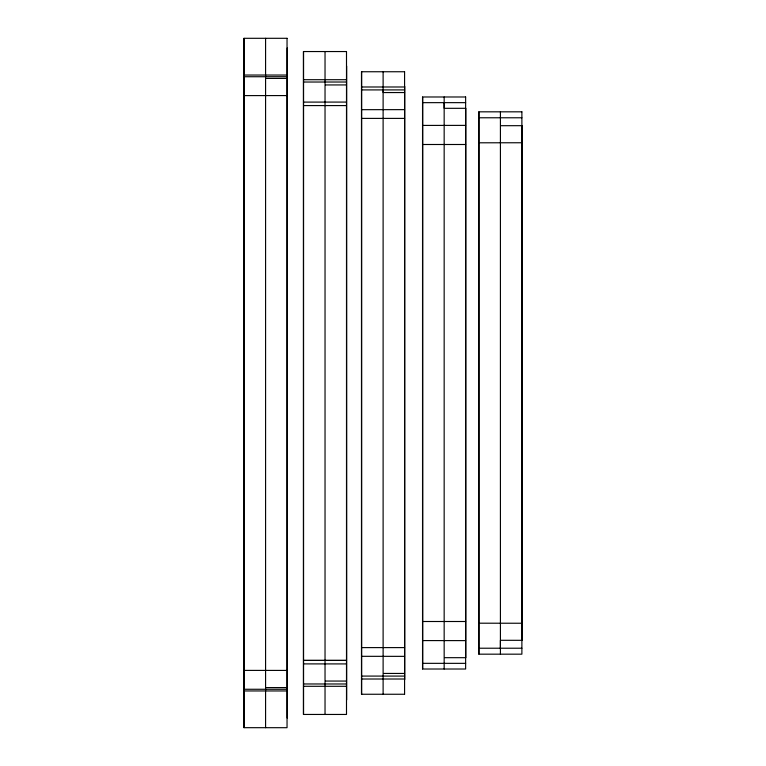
<?xml version="1.0" encoding="UTF-8"?>
<svg xmlns="http://www.w3.org/2000/svg" width="766" height="766" viewBox="0 0 766 766"><rect width="100%" height="100%" fill="white"/><g stroke="black" fill="none" stroke-linecap="round" stroke-linejoin="round"><path stroke-width="1.15" d="M383.115 92.514L383.115 89.909M444.165 108.274L444.165 102.644L465.632 102.654M521.885 648.218L500.418 648.218L500.418 640.357M479.056 648.227L500.399 648.218M303.843 683.971L325.004 683.981M244.488 689.266L287.039 689.276M423.244 663.337L465.632 663.356M325.531 681.051L346.471 681.07M500.868 640.299L521.866 640.319M521.866 142.754L478.961 142.802M361.648 71.745L404.582 71.745M244.115 75.039L287.039 75.039M287.039 76.724L244.555 76.734M266.252 78.419L287.02 78.41M303.566 79.702L346.5 79.702M346.5 82.019L303.901 82.029M346.471 84.93L325.588 84.949M361.648 86.989L404.582 86.989M362.27 89.919L404.582 89.909M383.747 92.562L404.582 92.552M244.115 95.606L287.039 95.578M303.566 102.108L346.471 102.079M444.146 102.644L423.244 102.663M303.566 105.584L346.5 105.584M444.816 108.322L465.613 108.312M361.648 109.682L404.553 109.643M521.885 117.782L479.085 117.773M361.648 118.395L404.582 118.395M422.708 125.423L465.613 125.385M500.916 125.701L521.866 125.681M422.708 144.496L465.632 144.496M422.708 621.504L465.632 621.504M361.648 647.605L404.582 647.605M404.553 673.448L383.747 673.438M404.582 676.091L362.27 676.081M361.648 679.011L404.582 679.011M325.033 683.981L346.5 683.981M303.566 686.298L346.5 686.298M244.115 690.951L287.039 690.961M361.648 694.255L404.582 694.255M478.961 623.198L521.866 623.246M422.708 640.577L465.613 640.615M361.648 656.318L404.553 656.357M444.816 657.678L465.613 657.688M303.566 663.892L346.471 663.921M244.115 670.394L287.02 670.422M266.252 687.581L287.02 687.59M522.048 125.681L522.048 640.319M500.418 111.826L500.418 654.174M478.798 111.826L478.798 654.174M465.795 108.312L465.795 657.688M444.165 96.985L444.165 669.015M422.545 96.985L422.545 669.015M404.735 86.453L404.735 679.547M404.582 71.765L404.582 694.235M383.115 71.765L383.115 118.385M383.115 118.567L383.115 647.433M383.115 647.615L383.115 694.235M361.648 71.765L361.648 694.235M361.485 71.765L361.485 694.235M346.653 66.077L346.653 699.923M325.033 51.552L325.033 714.448M303.403 51.552L303.403 714.448M287.202 47.961L287.202 718.039M265.582 38.319L265.582 96.133M265.582 96.344L265.582 669.656M265.582 669.867L265.582 727.681M243.952 38.319L243.952 727.681M287.039 38.3L244.115 38.3L244.115 727.681L287.039 727.7L287.039 38.319M346.5 51.542L303.566 51.542L303.566 714.448L346.5 714.458L346.5 51.552M465.632 96.985L422.708 96.985L422.708 669.015L465.632 669.015L465.632 96.985M521.885 111.826L478.961 111.826L478.961 654.174L521.885 654.174L521.885 111.826M346.5 660.416L303.566 660.416L346.5 660.416"/></g></svg>
